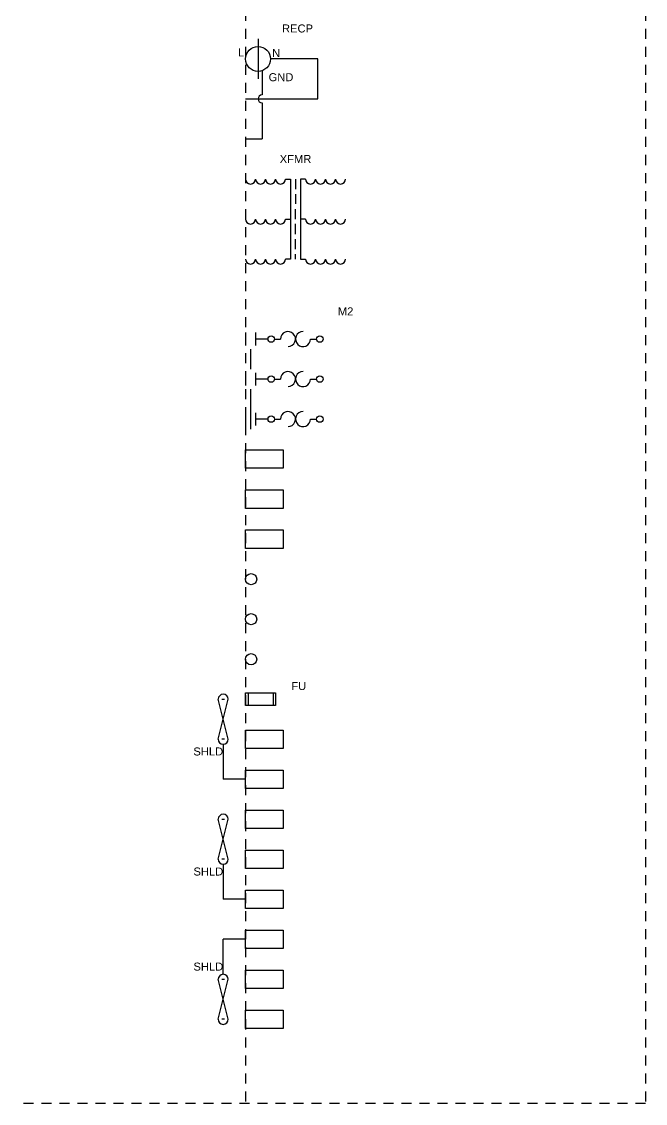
# Model space of a CAD drawing. Header units: inches. Extents: x 0 to 118, y -15 to 20.
# Drawn here: x 94.7 to 102.5, y -15.05 to -1.53 of the extents above; entities that cross this region are included whole.
import ezdxf
from ezdxf.enums import TextEntityAlignment as Align

# ---------------------------------------------------------------- set-up
doc = ezdxf.new("R2010")
doc.units = ezdxf.units.IN
doc.header["$MEASUREMENT"] = 0
doc.linetypes.add('HIDDEN2', pattern=[0.1875, 0.125, -0.0625])
for name, color, linetype in [('BORDER2', 220, 'HIDDEN2'), ('LINK', 9, 'Continuous'), ('SYMS', 7, 'Continuous'), ('WIRES', 7, 'Continuous')]:
    doc.layers.add(name, color=color, linetype=linetype)
doc.styles.add('INERCONNECT TABLES', font='arial.ttf', dxfattribs={"height": 0.1})
doc.styles.get("Standard").update_dxf_attribs({"font": 'arial.ttf'})
doc.styles.add('WD', font='arial.ttf', dxfattribs={"height": 1})
doc.styles.add('WD_IEC', font='isocp2.shx', dxfattribs={"width": 0.9, "height": 4})

# ---------------------------------------------------------------- blocks, each defined once
blk = doc.blocks.new('TB-TB-TB_Square_R')
for points in [[(0, 0.115), (0.472, 0.115), (0.472, -0.115), (0, -0.115)], [(0, -0.385), (0.472, -0.385), (0.472, -0.615), (0, -0.615)], [(0, -0.885), (0.472, -0.885), (0.472, -1.115), (0, -1.115)]]:
    blk.add_lwpolyline(points, close=True)
at = {"linetype": 'Continuous', "style": 'INERCONNECT TABLES', "flags": 8}
for tag, p in [('Tag1', (0.572, 0.165)), ('Tag2', (0.572, -0.335)), ('Desc2', (3.5, -0.5)), ('Desc3', (3.5, -0.65)), ('Tag3', (0.572, -0.835))]:
    blk.add_attdef(tag, text='', height=0.1, dxfattribs=at).set_placement(p, align=Align.MIDDLE_LEFT)
at = {"linetype": 'Continuous', "style": 'INERCONNECT TABLES', "flags": 9}
for tag, p in [('LOC', (-0.041, 0.018)), ('P/N', (-0.041, 0.03)), ('INST', (-0.041, 0.005))]:
    blk.add_attdef(tag, p, '', height=0.01, dxfattribs=at)
at = {"style": 'WD', "width": 0.7, "flags": 9}
blk.add_attdef('FAMILY', (-0.04, 0.065), '', height=0.01, dxfattribs=at)
at = {"linetype": 'Continuous', "style": 'INERCONNECT TABLES', "flags": 9}
blk.add_attdef('MFG', text='', height=0.01, dxfattribs=at).set_placement((-0.007, 0.049), align=Align.RIGHT)
at = {"style": 'WD', "flags": 9}
for tag, p in [('X4TERM01', (0, 0)), ('X2TERM01', (0.236, 0.115)), ('X1TERM01', (0.472, 0)), ('X8TERM01', (0.236, -0.115)), ('X2TERM02', (0.236, -0.385)), ('X4TERM02', (0, -0.5)), ('X1TERM02', (0.472, -0.5)), ('X8TERM02', (0.236, -0.615)), ('X2TERM03', (0.236, -0.885)), ('X4TERM03', (0, -1)), ('X1TERM03', (0.472, -1)), ('X8TERM03', (0.236, -1.115))]:
    blk.add_attdef(tag, p, '', height=0.0125, dxfattribs=at)
at = {"linetype": 'Continuous', "style": 'INERCONNECT TABLES', "flags": 8}
for tag, p in [('Term1', (0.236, 0)), ('Term2', (0.236, -0.5)), ('Term3', (0.236, -1))]:
    blk.add_attdef(tag, text='', height=0.1, dxfattribs=at).set_placement(p, align=Align.MIDDLE_CENTER)
at = {"style": 'INERCONNECT TABLES', "flags": 8}
blk.add_attdef('Desc1', text='', height=0.1, dxfattribs=at).set_placement((3.5, -0.35), align=Align.MIDDLE_LEFT)
blk = doc.blocks.new('TB-TB-TB_Round_R')
for centre in [(0.07, 0), (0.07, -0.5), (0.07, -1)]:
    blk.add_circle(centre, 0.0699)
at = {"linetype": 'Continuous', "style": 'INERCONNECT TABLES', "flags": 8}
for tag, p in [('Tag1', (0.17, 0.145)), ('Term1', (0.221, 0)), ('Tag2', (0.17, -0.355)), ('Term2', (0.221, -0.5)), ('Desc2', (3.5, -0.5)), ('Desc3', (3.5, -0.65)), ('Tag3', (0.17, -0.855)), ('Term3', (0.221, -1))]:
    blk.add_attdef(tag, text='', height=0.1, dxfattribs=at).set_placement(p, align=Align.MIDDLE_LEFT)
at = {"flags": 9}
for tag, p, height, style in [('X4TERM01', (0, 0), 0.0125, 'WD'), ('X2TERM01', (0.07, 0.07), 0.0125, 'WD'), ('X1TERM01', (0.14, 0), 0.0125, 'WD'), ('X8TERM01', (0.07, -0.07), 0.0125, 'WD'), ('FAMILY', (0.19, -0.033), 0.01, 'INERCONNECT TABLES'), ('X4TERM02', (0, -0.5), 0.0125, 'WD'), ('X2TERM02', (0.07, -0.43), 0.0125, 'WD'), ('X1TERM02', (0.14, -0.5), 0.0125, 'WD'), ('X8TERM02', (0.07, -0.57), 0.0125, 'WD'), ('X2TERM03', (0.07, -0.93), 0.0125, 'WD'), ('X4TERM03', (0, -1), 0.0125, 'WD'), ('X8TERM03', (0.07, -1.07), 0.0125, 'WD'), ('X1TERM03', (0.14, -1), 0.0125, 'WD')]:
    blk.add_attdef(tag, p, '', height=height, dxfattribs=dict(at, style=style))
at = {"linetype": 'Continuous', "style": 'INERCONNECT TABLES', "flags": 9}
blk.add_attdef('MFG', text='', height=0.01, dxfattribs=at).set_placement((0.219, -0.048), align=Align.RIGHT)
for tag, p in [('P/N', (0.188, -0.065)), ('LOC', (0.189, -0.078)), ('INST', (0.189, -0.097))]:
    blk.add_attdef(tag, p, '', height=0.01, dxfattribs=at)
at = {"style": 'INERCONNECT TABLES', "flags": 8}
blk.add_attdef('Desc1', text='', height=0.1, dxfattribs=at).set_placement((3.5, -0.35), align=Align.MIDDLE_LEFT)
blk = doc.blocks.new('Fuse-TB_Square-Shld_R')
for p, q in [((0, -0.078), (0, 0.078)), ((0, 0.078), (0.375, 0.078)), ((0.031, 0.078), (0.031, -0.078)), ((0.344, 0.078), (0.344, -0.078)), ((0.375, 0.078), (0.375, -0.078)), ((-0.295, 0), (-0.264, 0)), ((0.375, -0.078), (0, -0.078)), ((-0.264, -0.5), (-0.295, -0.5))]:
    blk.add_line(p, q)
for points in [[(0, -0.385), (0.472, -0.385), (0.472, -0.615), (0, -0.615)], [(0, -0.885), (0.472, -0.885), (0.472, -1.115), (0, -1.115)]]:
    blk.add_lwpolyline(points, close=True)
for centre, start, end in [((-0.279, 0), 360, 180), ((-0.28, -0.5), 180, 0)]:
    blk.add_arc(centre, 0.0625, start, end)
at = {"layer": 'LINK'}
for p, q in [((-0.217, -0.5), (-0.342, 0)), ((-0.342, -0.5), (-0.217, 0))]:
    blk.add_line(p, q, dxfattribs=at)
at = {"layer": 'WIRES'}
for p in [(-0.28, -0.563), (0, -1)]:
    blk.add_line(p, (-0.28, -1), dxfattribs=at)
for tag, height, style, flags, p in [('Term1', 0.1, 'INERCONNECT TABLES', 8, (0.188, 0.1)), ('X8LINKL', 0.01, 'WD', 9, (-0.342, 0)), ('X8LINKR', 0.01, 'WD', 9, (-0.217, 0)), ('X2LINKL', 0.01, 'WD', 9, (-0.342, -0.5)), ('X2LINKR', 0.01, 'WD', 9, (-0.217, -0.5))]:
    blk.add_attdef(tag, text='', height=height, dxfattribs=dict(style=style, flags=flags)).set_placement(p, align=Align.CENTER)
at = {"style": 'INERCONNECT TABLES', "flags": 8}
for tag, p in [('Tag1', (0.572, 0.165)), ('Desc1', (3.5, -0.35))]:
    blk.add_attdef(tag, text='', height=0.1, dxfattribs=at).set_placement(p, align=Align.MIDDLE_LEFT)
at = {"style": 'WD'}
for tag, p, height, flags in [('X4TERM01', (-0.295, 0), 0.01, 1), ('X1TERM01', (-0.264, 0), 0.01, 9), ('X4TERM01', (0, 0), 0.0109, 9), ('X2LINK', (0.188, 0.109), 0.01, 9), ('X1TERM01', (0.375, 0), 0.0109, 9), ('X8LINK', (0.188, -0.109), 0.01, 9), ('X2TERM02', (0.236, -0.385), 0.0125, 9), ('X4TERM01', (-0.295, -0.5), 0.01, 9), ('X1TERM01', (-0.264, -0.5), 0.01, 9), ('X4TERM02', (0, -0.5), 0.0125, 9), ('X1TERM02', (0.472, -0.5), 0.0125, 9), ('X8TERM02', (0.236, -0.615), 0.0125, 9), ('X2TERM03', (0.236, -0.885), 0.0125, 9), ('X4TERM03', (0, -1), 0.0125, 9), ('X1TERM03', (0.472, -1), 0.0125, 9), ('X8TERM03', (0.236, -1.115), 0.0125, 9)]:
    blk.add_attdef(tag, p, '', height=height, dxfattribs=dict(at, flags=flags))
at = {"style": 'INERCONNECT TABLES', "flags": 8}
blk.add_attdef('FU_Rating', text='', height=0.1, dxfattribs=at).set_placement((0.188, 0), align=Align.MIDDLE_CENTER)
at = {"linetype": 'Continuous', "style": 'INERCONNECT TABLES', "flags": 8}
for tag, p in [('Tag2', (0.572, -0.335)), ('Desc2', (3.5, -0.5)), ('Desc3', (3.5, -0.65)), ('Tag3', (0.572, -0.835))]:
    blk.add_attdef(tag, text='', height=0.1, dxfattribs=at).set_placement(p, align=Align.MIDDLE_LEFT)
at = {"linetype": 'Continuous', "style": 'INERCONNECT TABLES', "flags": 9}
for tag, p in [('LOC', (-0.041, -0.482)), ('P/N', (-0.041, -0.47)), ('INST', (-0.041, -0.495))]:
    blk.add_attdef(tag, p, '', height=0.01, dxfattribs=at)
at = {"style": 'WD', "width": 0.7, "flags": 9}
blk.add_attdef('FAMILY', (-0.04, -0.435), '', height=0.01, dxfattribs=at)
at = {"linetype": 'Continuous', "style": 'INERCONNECT TABLES', "flags": 9}
blk.add_attdef('MFG', text='', height=0.01, dxfattribs=at).set_placement((-0.007, -0.451), align=Align.RIGHT)
at = {"linetype": 'Continuous', "style": 'INERCONNECT TABLES', "flags": 8}
for tag, p in [('Term2', (0.236, -0.5)), ('Term3', (0.236, -1))]:
    blk.add_attdef(tag, text='', height=0.1, dxfattribs=at).set_placement(p, align=Align.MIDDLE_CENTER)
for tag, height, style, flags, p in [('Shield', 0.1, 'INERCONNECT TABLES', 8, (-0.28, -0.703)), ('X8TERM02', 0.01, 'WD', 9, (-0.28, -0.563))]:
    blk.add_attdef(tag, text='', height=height, dxfattribs=dict(style=style, flags=flags)).set_placement(p, align=Align.RIGHT)
blk = doc.blocks.new('RECP_Simplex_R')
blk.add_line((0.156, 0.25), (0.156, -0.25))
at = {"layer": 'SYMS'}
blk.add_circle((0.156, 0), 0.156, dxfattribs=at)
at = {"layer": 'WIRES'}
for p, q in [((0.906, 0), (0.312, 0)), ((0.906, -0.5), (0.906, 0)), ((0.207, -0.148), (0.206, -0.45)), ((0, -0.5), (0.906, -0.5)), ((0.206, -0.55), (0.206, -1)), ((0, -1), (0.206, -1))]:
    blk.add_line(p, q, dxfattribs=at)
blk.add_arc((0.206, -0.5), 0.05, 90, 270, dxfattribs=at)
at = {"style": 'INERCONNECT TABLES', "flags": 8}
for tag, p in [('Tag1', (0.456, 0.381)), ('Desc1', (3.5, -0.35)), ('Desc2', (3.5, -0.5)), ('Desc3', (3.5, -0.65))]:
    blk.add_attdef(tag, text='', height=0.1, dxfattribs=at).set_placement(p, align=Align.MIDDLE_LEFT)
blk.add_attdef('Rating', text='', height=0.1, dxfattribs=at).set_placement((0.156, 0.3), align=Align.CENTER)
at = {"linetype": 'Continuous', "style": 'INERCONNECT TABLES', "flags": 8}
blk.add_attdef('Term1', text='', height=0.1, dxfattribs=at).set_placement((-0.017, 0.131), align=Align.TOP_RIGHT)
at = {"style": 'WD', "flags": 9}
for tag, p, height in [('X4TERM01', (0, 0), 0.0125), ('FAMILY', (0.106, 0.123), 0.01), ('X1TERM02', (0.312, 0), 0.0125), ('X8TERM03', (0.207, -0.148), 0.0125)]:
    blk.add_attdef(tag, p, '', height=height, dxfattribs=at)
at = {"linetype": 'Continuous', "style": 'WD', "flags": 9}
for tag, p in [('MFG', (0.134, 0.089)), ('LOC', (0.136, 0.108)), ('P/N', (0.136, 0.071))]:
    blk.add_attdef(tag, text='', height=0.01, dxfattribs=at).set_placement(p, align=Align.CENTER)
blk.add_attdef('INST', (0.12, 0.053), '', height=0.01, dxfattribs=at)
at = {"linetype": 'Continuous', "style": 'INERCONNECT TABLES', "flags": 8}
for tag, p in [('Term2', (0.332, 0.124)), ('Term3', (0.288, -0.178))]:
    blk.add_attdef(tag, text='', height=0.1, dxfattribs=at).set_placement(p, align=Align.TOP_LEFT)
blk = doc.blocks.new('Shld-TB-TB_Square_R')
for p, q in [((-0.295, -0.5), (-0.264, -0.5)), ((-0.264, -1), (-0.295, -1))]:
    blk.add_line(p, q)
for points in [[(0, 0.115), (0.472, 0.115), (0.472, -0.115), (0, -0.115)], [(0, -0.385), (0.472, -0.385), (0.472, -0.615), (0, -0.615)], [(0, -0.885), (0.472, -0.885), (0.472, -1.115), (0, -1.115)]]:
    blk.add_lwpolyline(points, close=True)
for centre, start, end in [((-0.279, -0.5), 360, 180), ((-0.28, -1), 180, 0)]:
    blk.add_arc(centre, 0.0625, start, end)
at = {"layer": 'LINK'}
for p, q in [((-0.342, -1), (-0.217, -0.5)), ((-0.217, -1), (-0.342, -0.5))]:
    blk.add_line(p, q, dxfattribs=at)
at = {"layer": 'WIRES'}
for p in [(0, 0), (-0.279, -0.437)]:
    blk.add_line(p, (-0.279, 0), dxfattribs=at)
at = {"linetype": 'Continuous', "style": 'INERCONNECT TABLES', "flags": 8}
for tag, p in [('Tag1', (0.572, 0.165)), ('Tag2', (0.572, -0.335)), ('Desc2', (3.5, -0.5)), ('Desc3', (3.5, -0.65)), ('Tag3', (0.572, -0.835))]:
    blk.add_attdef(tag, text='', height=0.1, dxfattribs=at).set_placement(p, align=Align.MIDDLE_LEFT)
at = {"linetype": 'Continuous', "style": 'INERCONNECT TABLES', "flags": 9}
for tag, p in [('LOC', (-0.041, 0.018)), ('P/N', (-0.041, 0.03)), ('INST', (-0.041, 0.005))]:
    blk.add_attdef(tag, p, '', height=0.01, dxfattribs=at)
at = {"style": 'WD', "width": 0.7, "flags": 9}
blk.add_attdef('FAMILY', (-0.04, 0.065), '', height=0.01, dxfattribs=at)
at = {"linetype": 'Continuous', "style": 'INERCONNECT TABLES', "flags": 9}
blk.add_attdef('MFG', text='', height=0.01, dxfattribs=at).set_placement((-0.007, 0.049), align=Align.RIGHT)
at = {"style": 'WD'}
for tag, p, height, flags in [('X4TERM01', (0, 0), 0.0125, 9), ('X2TERM01', (0.236, 0.115), 0.0125, 9), ('X1TERM01', (0.472, 0), 0.0125, 9), ('X8TERM01', (0.236, -0.115), 0.0125, 9), ('X2TERM02', (0.236, -0.385), 0.0125, 9), ('X4TERM01', (-0.295, -0.5), 0.01, 1), ('X1TERM01', (-0.264, -0.5), 0.01, 9), ('X4TERM02', (0, -0.5), 0.0125, 9), ('X1TERM02', (0.472, -0.5), 0.0125, 9), ('X8TERM02', (0.236, -0.615), 0.0125, 9), ('X2TERM03', (0.236, -0.885), 0.0125, 9), ('X4TERM01', (-0.295, -1), 0.01, 9), ('X1TERM01', (-0.264, -1), 0.01, 9), ('X4TERM03', (0, -1), 0.0125, 9), ('X1TERM03', (0.472, -1), 0.0125, 9), ('X8TERM03', (0.236, -1.115), 0.0125, 9)]:
    blk.add_attdef(tag, p, '', height=height, dxfattribs=dict(at, flags=flags))
at = {"linetype": 'Continuous', "style": 'INERCONNECT TABLES', "flags": 8}
for tag, p in [('Term1', (0.236, 0)), ('Term2', (0.236, -0.5)), ('Term3', (0.236, -1))]:
    blk.add_attdef(tag, text='', height=0.1, dxfattribs=at).set_placement(p, align=Align.MIDDLE_CENTER)
for tag, height, style, flags, p in [('Shield', 0.1, 'INERCONNECT TABLES', 8, (-0.279, -0.391)), ('X8TERM02', 0.01, 'WD', 9, (-0.28, -1.062))]:
    blk.add_attdef(tag, text='', height=height, dxfattribs=dict(style=style, flags=flags)).set_placement(p, align=Align.RIGHT)
at = {"style": 'INERCONNECT TABLES', "flags": 8}
blk.add_attdef('Desc1', text='', height=0.1, dxfattribs=at).set_placement((3.5, -0.35), align=Align.MIDDLE_LEFT)
at = {"style": 'WD', "flags": 9}
for tag, p in [('X8LINKL', (-0.342, -0.5)), ('X8LINKR', (-0.217, -0.5)), ('X2LINKL', (-0.342, -1)), ('X2LINKR', (-0.217, -1))]:
    blk.add_attdef(tag, text='', height=0.01, dxfattribs=at).set_placement(p, align=Align.CENTER)
blk = doc.blocks.new('XFMR_3PH_R')
for p, q in [((0.5, 0), (0.562, 0)), ((0.562, 0), (0.562, -1)), ((0.625, 0), (0.625, -0.125)), ((0.75, 0), (0.688, 0)), ((0.688, 0), (0.688, -1)), ((0.625, -0.188), (0.625, -0.312)), ((0.625, -0.5), (0.625, -0.375)), ((0.5, -0.5), (0.562, -0.5)), ((0.75, -0.5), (0.688, -0.5)), ((0.625, -0.688), (0.625, -0.562)), ((0.625, -0.875), (0.625, -0.75)), ((0.625, -1), (0.625, -0.938)), ((0.562, -1), (0.5, -1)), ((0.688, -1), (0.75, -1))]:
    blk.add_line(p, q)
for centre in [(0.062, 0), (0.188, 0), (0.312, 0), (0.438, 0), (0.812, 0), (0.938, 0), (1.062, 0), (1.188, 0), (0.062, -0.5), (0.188, -0.5), (0.312, -0.5), (0.438, -0.5), (0.812, -0.5), (0.938, -0.5), (1.062, -0.5), (1.188, -0.5), (0.062, -1), (0.188, -1), (0.312, -1), (0.438, -1), (0.812, -1), (0.938, -1), (1.062, -1), (1.188, -1)]:
    blk.add_arc(centre, 0.0625, 180, 0)
at = {"style": 'INERCONNECT TABLES', "flags": 8}
for tag, p in [('Tag1', (0.625, 0.2)), ('Rating', (0.625, 0.05))]:
    blk.add_attdef(tag, text='', height=0.1, dxfattribs=at).set_placement(p, align=Align.CENTER)
at = {"style": 'INERCONNECT TABLES'}
for tag, p in [('Term1', (-0.25, 0.05)), ('OuterTerm1', (1.1, 0.05)), ('Term2', (-0.25, -0.45)), ('Term3', (-0.25, -0.95)), ('OuterTerm3', (1.1, -0.95))]:
    blk.add_attdef(tag, p, '', height=0.1, dxfattribs=at)
for tag, height, style, flags, p in [('X4TERM04', 0.016, 'WD_IEC', 1, (0, 0)), ('FAMILY', 0.01, 'WD', 9, (0.773, -0.126)), ('X4TERM05', 0.016, 'WD_IEC', 1, (0, -0.5)), ('X4TERM06', 0.016, 'WD_IEC', 1, (0, -1))]:
    blk.add_attdef(tag, text='', height=height, dxfattribs=dict(style=style, flags=flags)).set_placement(p, align=Align.RIGHT)
at = {"style": 'WD_IEC', "flags": 1}
for tag, p in [('X2TERM08', (0.625, 0)), ('X1TERM01', (1.25, 0)), ('X1TERM02', (1.25, -0.5)), ('X8TERM07', (0.625, -1)), ('X1TERM03', (1.25, -1))]:
    blk.add_attdef(tag, p, '', height=0.016, dxfattribs=at)
at = {"linetype": 'Continuous', "style": 'INERCONNECT TABLES', "flags": 9}
for tag, p in [('MFG', (0.773, -0.139)), ('INST', (0.773, -0.182)), ('LOC', (0.773, -0.168)), ('P/N', (0.773, -0.154))]:
    blk.add_attdef(tag, text='', height=0.01, dxfattribs=at).set_placement(p, align=Align.RIGHT)
at = {"style": 'INERCONNECT TABLES'}
blk.add_attdef('OuterTerm2', text='', height=0.1, dxfattribs=at).set_placement((1.853, -0.45), align=Align.RIGHT)
at = {"style": 'INERCONNECT TABLES', "flags": 8}
blk.add_attdef('Desc1', text='', height=0.1, dxfattribs=at).set_placement((3.5, -0.35), align=Align.MIDDLE_LEFT)
at = {"linetype": 'Continuous', "style": 'INERCONNECT TABLES', "flags": 8}
for tag, p in [('Desc2', (3.5, -0.5)), ('Desc3', (3.5, -0.65))]:
    blk.add_attdef(tag, text='', height=0.1, dxfattribs=at).set_placement(p, align=Align.MIDDLE_LEFT)
blk = doc.blocks.new('MTRStrt_R')
at = {"linetype": 'Continuous'}
for p, q in [((21.501, 13.83), (21.501, 13.67)), ((21.626, 13.83), (21.626, 13.67)), ((21.501, 13.33), (21.501, 13.17)), ((21.626, 13.33), (21.626, 13.17)), ((21.501, 12.83), (21.501, 12.67)), ((21.626, 12.83), (21.626, 12.67))]:
    blk.add_line(p, q, dxfattribs=at)
for p, q in [((21.782, 13.75), (21.626, 13.75)), ((21.862, 13.75), (21.938, 13.75)), ((22.313, 13.75), (22.39, 13.75)), ((21.782, 13.25), (21.626, 13.25)), ((21.862, 13.25), (21.938, 13.25)), ((22.313, 13.25), (22.39, 13.25)), ((21.782, 12.75), (21.626, 12.75)), ((21.862, 12.75), (21.938, 12.75)), ((22.313, 12.75), (22.39, 12.75))]:
    blk.add_line(p, q)
for centre in [(21.822, 13.75), (22.43, 13.75), (21.822, 13.25), (22.43, 13.25), (21.822, 12.75), (22.43, 12.75)]:
    blk.add_circle(centre, 0.04, dxfattribs=at)
for centre, start, end in [((22.032, 13.75), 270.001, 180.002), ((22.22, 13.75), 90, 0.001), ((22.032, 13.25), 270.001, 180.002), ((22.22, 13.25), 90, 0.001), ((22.032, 12.75), 270.001, 180.002), ((22.22, 12.75), 90, 0.001)]:
    blk.add_arc(centre, 0.0938, start, end)
at = {"layer": 'LINK'}
for p, q in [((21.563, 13.625), (21.563, 13.375)), ((21.563, 13.125), (21.563, 12.625))]:
    blk.add_line(p, q, dxfattribs=at)
blk.add_attdef('Tag1', text='', height=0.1).set_placement((22.655, 14.016), align=Align.BOTTOM_LEFT)
blk.add_attdef('Rating', text='', height=0.1).set_placement((22.032, 13.843), align=Align.BOTTOM_CENTER)
at = {"style": 'INERCONNECT TABLES', "flags": 8}
blk.add_attdef('Desc1', text='', height=0.1, dxfattribs=at).set_placement((25.001, 13.902), align=Align.MIDDLE_LEFT)
at = {"linetype": 'Continuous', "style": 'INERCONNECT TABLES', "flags": 8}
for tag, p in [('Desc2', (25.001, 13.75)), ('Desc3', (25.001, 13.592))]:
    blk.add_attdef(tag, text='', height=0.1, dxfattribs=at).set_placement(p, align=Align.MIDDLE_LEFT)
at = {"style": 'WD'}
for tag, p, height, flags in [('X4TERM01', (21.501, 13.75), 0.0125, 1), ('X1TERM02', (22.47, 13.75), 0.0125, 1), ('FAMILY', (21.899, 13.592), 0.01, 9), ('X4TERM01', (21.511, 13.251), 0.0125, 1), ('X1TERM02', (22.47, 13.25), 0.0125, 1), ('FAMILY', (22.713, 13.057), 0.01, 9), ('X4TERM01', (21.501, 12.75), 0.0125, 1), ('X1TERM02', (22.47, 12.75), 0.0125, 1)]:
    blk.add_attdef(tag, p, '', height=height, dxfattribs=dict(at, flags=flags))
for tag, p in [('X2LINK', (21.645, 13.756)), ('X8LINK', (21.563, 13.625)), ('X2LINK', (21.563, 13.375)), ('X8LINK', (21.563, 13.125)), ('X8LINK', (22.331, 13.232)), ('X2LINK', (21.688, 12.736))]:
    blk.add_attdef(tag, p, '', height=0.01, dxfattribs=at)
for tag, p in [('Term1', (21.506, 13.518)), ('Term2', (21.506, 13.018)), ('Term3', (21.506, 12.518))]:
    blk.add_attdef(tag, text='', height=0.1).set_placement(p, align=Align.MIDDLE_RIGHT)
at = {"linetype": 'Continuous', "style": 'INERCONNECT TABLES', "flags": 9}
for tag, p in [('LOC', (21.901, 13.527)), ('P/N', (21.907, 13.55)), ('INST', (21.895, 13.503))]:
    blk.add_attdef(tag, p, '', height=0.01, dxfattribs=at)
blk.add_attdef('MFG', text='', height=0.01, dxfattribs=at).set_placement((21.939, 13.576), align=Align.RIGHT)
for tag, p in [('OuterTerm1', (22.494, 13.517)), ('OuterTerm2', (22.494, 13.017)), ('OuterTerm3', (22.494, 12.517))]:
    blk.add_attdef(tag, text='', height=0.1).set_placement(p, align=Align.MIDDLE_LEFT)
blk = doc.blocks.new('TB-TB_Square-Shld_R')
for p, q in [((-0.295, 0), (-0.264, 0)), ((-0.264, -0.5), (-0.295, -0.5))]:
    blk.add_line(p, q)
for points in [[(0, 0.115), (0.472, 0.115), (0.472, -0.115), (0, -0.115)], [(0, -0.385), (0.472, -0.385), (0.472, -0.615), (0, -0.615)], [(0, -0.885), (0.472, -0.885), (0.472, -1.115), (0, -1.115)]]:
    blk.add_lwpolyline(points, close=True)
for centre, start, end in [((-0.279, 0), 360, 180), ((-0.279, -0.5), 180, 0)]:
    blk.add_arc(centre, 0.0625, start, end)
at = {"layer": 'LINK'}
for p, q in [((-0.217, -0.5), (-0.342, 0)), ((-0.342, -0.5), (-0.217, 0))]:
    blk.add_line(p, q, dxfattribs=at)
at = {"layer": 'WIRES'}
for p in [(-0.279, -0.563), (0, -1)]:
    blk.add_line(p, (-0.279, -1), dxfattribs=at)
at = {"linetype": 'Continuous', "style": 'INERCONNECT TABLES', "flags": 8}
for tag, p in [('Tag1', (0.572, 0.165)), ('Tag2', (0.572, -0.335)), ('Desc2', (3.5, -0.5)), ('Desc3', (3.5, -0.65)), ('Tag3', (0.572, -0.835))]:
    blk.add_attdef(tag, text='', height=0.1, dxfattribs=at).set_placement(p, align=Align.MIDDLE_LEFT)
at = {"style": 'WD', "flags": 9}
for tag, p in [('X8LINKL', (-0.342, 0)), ('X8LINKR', (-0.217, 0)), ('X2LINKL', (-0.342, -0.5)), ('X2LINKR', (-0.217, -0.5))]:
    blk.add_attdef(tag, text='', height=0.01, dxfattribs=at).set_placement(p, align=Align.CENTER)
at = {"style": 'WD'}
for tag, p, height, flags in [('X4TERM01', (-0.295, 0), 0.01, 1), ('X1TERM01', (-0.264, 0), 0.01, 9), ('X4TERM01', (0, 0), 0.0125, 9), ('X2TERM01', (0.236, 0.115), 0.0125, 9), ('X1TERM01', (0.472, 0), 0.0125, 9), ('X8TERM01', (0.236, -0.115), 0.0125, 9), ('X2TERM02', (0.236, -0.385), 0.0125, 9), ('X4TERM01', (-0.295, -0.5), 0.01, 9), ('X1TERM01', (-0.264, -0.5), 0.01, 9), ('X4TERM02', (0, -0.5), 0.0125, 9), ('X1TERM02', (0.472, -0.5), 0.0125, 9), ('X8TERM02', (0.236, -0.615), 0.0125, 9), ('X2TERM03', (0.236, -0.885), 0.0125, 9), ('X4TERM03', (0, -1), 0.0125, 9), ('X1TERM03', (0.472, -1), 0.0125, 9), ('X8TERM03', (0.236, -1.115), 0.0125, 9)]:
    blk.add_attdef(tag, p, '', height=height, dxfattribs=dict(at, flags=flags))
at = {"linetype": 'Continuous', "style": 'INERCONNECT TABLES', "flags": 9}
for tag, p in [('LOC', (-0.041, 0.018)), ('P/N', (-0.041, 0.03)), ('INST', (-0.041, 0.005))]:
    blk.add_attdef(tag, p, '', height=0.01, dxfattribs=at)
at = {"style": 'WD', "width": 0.7, "flags": 9}
blk.add_attdef('FAMILY', (-0.04, 0.065), '', height=0.01, dxfattribs=at)
at = {"linetype": 'Continuous', "style": 'INERCONNECT TABLES', "flags": 9}
blk.add_attdef('MFG', text='', height=0.01, dxfattribs=at).set_placement((-0.007, 0.049), align=Align.RIGHT)
at = {"linetype": 'Continuous', "style": 'INERCONNECT TABLES', "flags": 8}
for tag, p in [('Term1', (0.236, 0)), ('Term2', (0.236, -0.5)), ('Term3', (0.236, -1))]:
    blk.add_attdef(tag, text='', height=0.1, dxfattribs=at).set_placement(p, align=Align.MIDDLE_CENTER)
at = {"style": 'INERCONNECT TABLES', "flags": 8}
blk.add_attdef('Desc1', text='', height=0.1, dxfattribs=at).set_placement((3.5, -0.35), align=Align.MIDDLE_LEFT)
for tag, height, style, flags, p in [('Shield', 0.1, 'INERCONNECT TABLES', 8, (-0.279, -0.703)), ('X8TERM02', 0.01, 'WD', 9, (-0.279, -0.563))]:
    blk.add_attdef(tag, text='', height=height, dxfattribs=dict(style=style, flags=flags)).set_placement(p, align=Align.RIGHT)

msp = doc.modelspace()

# ---------------------------------------------------------------- linework, layer by layer
msp.add_line((97.5, -12), (97.5, -12))
at = {"layer": 'BORDER2'}
msp.add_line((97.5, 17.5), (97.5, -15.05), dxfattribs=at)
msp.add_lwpolyline([(87.5, 17.5), (102.5, 17.5), (102.5, -15.05), (87.5, -15.05)], close=True, dxfattribs=at)

# ---------------------------------------------------------------- block references
for name, p, values in [('RECP_Simplex_R', (97.5, -2), {'Tag1': 'RECP', 'Term1': 'L', 'Term2': 'N', 'Term3': 'GND'}), ('XFMR_3PH_R', (97.5, -3.5), {'Tag1': 'XFMR'}), ('MTRStrt_R', (75.999, -19.25), {'Tag1': 'M2'}), ('Fuse-TB_Square-Shld_R', (97.5, -10), {'Tag1': 'FU', 'Shield': 'SHLD'}), ('TB-TB_Square-Shld_R', (97.5, -11.5), {'Shield': 'SHLD'}), ('Shld-TB-TB_Square_R', (97.5, -13), {'Shield': 'SHLD'})]:
    msp.add_blockref(name, p).add_auto_attribs(values)
for name, p in [('TB-TB-TB_Square_R', (97.5, -7)), ('TB-TB-TB_Round_R', (97.5, -8.5))]:
    msp.add_blockref(name, p)

doc.saveas('drawing.dxf')
